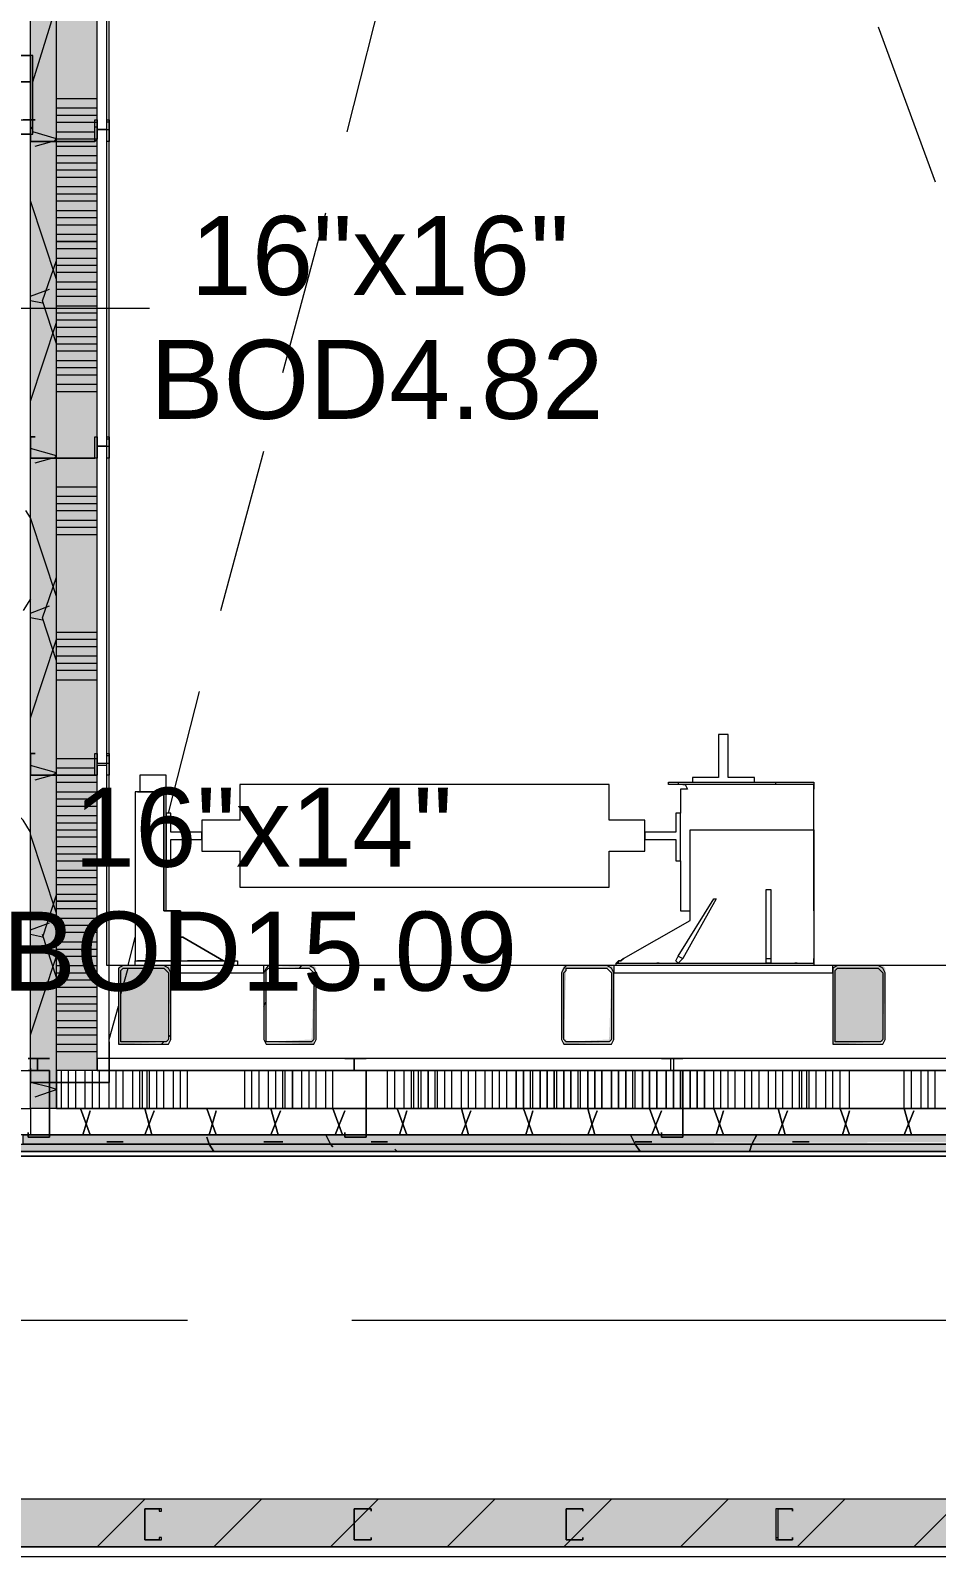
# Model space of a CAD drawing. Header units: metres. Extents: x -2 to 237, y -8 to 52.
# Drawn here: x 23.361 to 25.104, y 22.544 to 25.478 of the extents above; entities that cross this region are included whole.
import ezdxf

# ---------------------------------------------------------------- set-up
doc = ezdxf.new("R2010")
doc.units = ezdxf.units.M
doc.layers.add('HVAC - Ductos', color=5, linetype='Continuous', lineweight=0)
doc.layers.add('PDF_Text', color=7, linetype='Continuous', lineweight=0)
doc.layers.add('PDF_Geometry', color=7, linetype='Continuous', lineweight=0, true_color=0xaaaaaa)
doc.layers.add('PDF_Solid Fills', color=7, linetype='Continuous', lineweight=0, true_color=0xffffff)
doc.styles.add('PDF Helvetica', font='')
doc.styles.get('PDF Helvetica').set_extended_font_data('Helvetica')

msp = doc.modelspace()

# ---------------------------------------------------------------- hatches: boundary and pattern name
at = {"layer": 'PDF_Solid Fills', "lineweight": 0, "transparency": 33554559}
for points in [[(23.416, 29.1552), (23.4114, 28.9261), (23.4114, 23.4785), (23.4893, 23.4785), (23.4893, 29.1552)], [(23.5306, 23.5289), (23.6268, 23.5335), (23.6314, 23.6738), (23.6314, 23.6756), (23.6268, 23.6801), (23.5306, 23.6801)], [(24.4836, 23.6755), (24.479, 23.6801), (24.3874, 23.6801), (24.3828, 23.6709), (24.3828, 23.5381), (24.3874, 23.5427), (24.392, 23.6755), (24.4744, 23.6755), (24.479, 23.6709), (24.4744, 23.5381), (24.392, 23.5335), (24.392, 23.5381), (24.3874, 23.5381), (24.3874, 23.5289), (24.479, 23.5335)], [(24.9051, 23.5289), (25.0013, 23.5335), (25.0059, 23.6738), (25.0059, 23.6756), (25.0013, 23.6801), (24.9051, 23.6801)], [(23.3624, 23.3365), (25.4366, 23.341), (25.5282, 23.341), (25.9557, 23.3365), (25.9588, 23.3365), (25.9588, 23.3548), (23.3473, 23.3548), (23.3473, 23.3365)], [(21.9637, 22.6538), (21.9637, 22.5622), (25.5465, 22.5622), (25.5465, 22.6538)]]:
    msp.add_hatch(color=256, dxfattribs=at).paths.add_polyline_path(points)
h = msp.add_hatch(color=256, dxfattribs=at)
h.paths.add_polyline_path([(23.4114, 27.098), (23.4114, 29.0819), (23.3611, 29.0819), (23.3611, 27.098)])
h.paths.add_polyline_path([(23.4114, 26.4841), (23.3611, 26.4841), (23.3611, 23.4052), (23.4114, 23.4052)])
h.paths.add_polyline_path([(23.4114, 27.0934), (23.3611, 27.0934), (23.3611, 26.4886), (23.4114, 26.4886)])
h = msp.add_hatch(color=256, dxfattribs=at)
h.paths.add_polyline_path([(23.9063, 23.5335), (23.9108, 23.6737), (23.9108, 23.6756), (23.9063, 23.6801), (23.8146, 23.6801), (23.9017, 23.6755), (23.9063, 23.6709), (23.9017, 23.5381), (23.8146, 23.5335), (23.9063, 23.5289)])
h.paths.add_polyline_path([(23.8146, 23.6709), (23.8101, 23.6709), (23.8101, 23.5381)])
h = msp.add_hatch(color=256, dxfattribs=at)
h.paths.add_polyline_path([(25.5236, 23.3227), (25.5236, 23.3365), (23.329, 23.3365), (23.329, 23.3227)])
h.paths.add_polyline_path([(25.5282, 23.3365), (25.5282, 23.3227), (25.9726, 23.3227), (25.9726, 23.3365)])
h = msp.add_hatch(color=256, dxfattribs=at)
h.paths.add_polyline_path([(25.5236, 23.3227), (25.5236, 23.3365), (23.329, 23.3365), (23.329, 23.3227)])
h.paths.add_polyline_path([(25.5282, 23.3365), (25.5282, 23.3227), (25.9726, 23.3227), (25.9726, 23.3365)])

# ---------------------------------------------------------------- linework, layer by layer
at = {"layer": 'HVAC - Ductos', "lineweight": 0}
msp.add_lwpolyline([(22.9854, 24.9446), (23.5901, 24.9446)], dxfattribs=at)
at = {"layer": 'PDF_Geometry', "lineweight": 0}
for points in [[(22.5135, 28.9994), (23.329, 28.9994), (23.329, 25.4624), (22.5227, 25.4624), (22.3394, 25.4624), (22.3394, 23.5014), (22.3394, 23.4464), (22.3394, 23.3548), (22.3394, 23.3227), (23.329, 23.3227), (25.8077, 23.3227), (25.991, 23.3227), (25.991, 31.8996), (25.991, 32.0828), (22.5135, 32.0828), (22.5135, 31.8996), (22.5135, 29.1826)], [(25.6977, 26.3787), (25.6977, 23.6801), (23.5077, 23.6801), (23.5077, 26.3787), (25.6977, 26.3787), (25.6977, 23.6801), (23.5077, 23.6801), (23.5077, 26.3787)], [(23.3611, 25.4303), (22.9899, 25.4303), (22.4218, 25.4303), (22.4218, 25.3799), (23.3611, 25.3799)], [(23.3656, 25.4303), (23.3382, 25.4303), (23.3611, 25.4303), (23.3611, 25.2791), (23.2878, 25.2791), (23.3656, 25.2791)], [(22.5227, 25.3799), (22.4997, 25.3799), (22.4218, 25.3799), (22.4218, 25.2791), (22.4218, 23.5106), (22.4218, 23.5014), (22.4218, 23.4785), (22.4218, 23.4052), (23.329, 23.4052), (23.3611, 23.4052), (23.3611, 23.4785), (23.3611, 23.5014), (23.3611, 24.0466), (23.3611, 24.656), (23.3611, 25.2653), (23.3611, 25.2791), (23.3611, 25.3066), (23.3611, 25.3799), (23.329, 25.3799)], [(22.4997, 25.3066), (23.3611, 25.3066), (23.3611, 25.3799), (22.4997, 25.3799)], [(23.4894, 25.2883), (23.5077, 25.2883), (23.5123, 25.2883), (23.5123, 25.2837), (23.5123, 25.2699), (23.5123, 25.3066), (23.5123, 25.302), (23.5077, 25.302), (23.5077, 25.3066), (23.5123, 25.3066), (23.5123, 25.2653), (23.5077, 25.2653), (23.5077, 25.2837), (23.5077, 25.2883), (23.4894, 25.2883), (23.4894, 25.2699), (23.4848, 25.2653), (23.3611, 25.2653), (23.3611, 25.2699), (23.3611, 25.3066), (23.3702, 25.3066), (23.3611, 25.3066), (23.3611, 25.2699), (23.3611, 25.2653), (23.4848, 25.2653), (23.4848, 25.2699), (23.4848, 25.3066), (23.4894, 25.3066)], [(23.4894, 24.6789), (23.5077, 24.6789), (23.5123, 24.6789), (23.5123, 24.6743), (23.5123, 24.6606), (23.5123, 24.6972), (23.5123, 24.6926), (23.5077, 24.6926), (23.5077, 24.6972), (23.5123, 24.6972), (23.5123, 24.656), (23.5077, 24.656), (23.5077, 24.6743), (23.5077, 24.6789), (23.4894, 24.6789), (23.4894, 24.656), (23.4848, 24.656), (23.3611, 24.656), (23.3611, 24.6972), (23.3702, 24.6972), (23.3611, 24.6972), (23.3611, 24.656), (23.4848, 24.656), (23.4848, 24.6972), (23.4894, 24.6972)], [(24.7035, 24.1245), (24.6851, 24.1245), (24.6851, 24.042), (24.6347, 24.042), (24.6347, 24.0329), (24.7539, 24.0329), (24.7539, 24.042), (24.7035, 24.042)], [(23.4894, 24.0695), (23.5077, 24.0695), (23.5123, 24.0695), (23.5123, 24.065), (23.5123, 24.0512), (23.5123, 24.0879), (23.5123, 24.0833), (23.5077, 24.0833), (23.5077, 24.0879), (23.5123, 24.0879), (23.5123, 24.0466), (23.5077, 24.0466), (23.5077, 24.065), (23.4894, 24.065), (23.4894, 24.0466), (23.4848, 24.0466), (23.3611, 24.0466), (23.3611, 24.0879), (23.3702, 24.0879), (23.3611, 24.0879), (23.3611, 24.0466), (23.4848, 24.0466), (23.4848, 24.0879), (23.4894, 24.0879)], [(23.6177, 24.0146), (23.6177, 23.7855), (23.6497, 23.7855), (23.6177, 23.7855)], [(24.4744, 23.9596), (24.4744, 24.0283), (23.7642, 24.0283), (23.7642, 23.9596), (23.6909, 23.9596), (23.6909, 23.9), (23.7642, 23.9), (23.7642, 23.8313), (24.4744, 23.8313), (24.4744, 23.9), (24.5431, 23.9), (24.5431, 23.9596)], [(23.6909, 23.9366), (23.6314, 23.9366), (23.6314, 23.9733), (23.6222, 23.9733), (23.6222, 23.8817), (23.6314, 23.8817), (23.6314, 23.923), (23.6909, 23.923)], [(24.5431, 23.923), (24.6027, 23.923), (24.6027, 23.8817), (24.6119, 23.8817), (24.6119, 23.9733), (24.6027, 23.9733), (24.6027, 23.9366), (24.5431, 23.9366)], [(24.6073, 23.6847), (24.6027, 23.6893), (24.6073, 23.6984), (24.676, 23.8084), (24.6806, 23.8084), (24.6165, 23.6939)], [(24.7859, 23.6847), (24.7768, 23.6847), (24.7768, 23.6939), (24.7768, 23.8268), (24.7859, 23.8268), (24.7859, 23.6939)], [(23.6314, 23.6663), (23.6268, 23.6755), (23.6177, 23.6801), (23.5397, 23.6801), (23.5306, 23.6755), (23.5306, 23.6663), (23.5306, 23.5381), (23.5306, 23.5289), (23.5397, 23.5289), (23.6177, 23.5289), (23.6268, 23.5289), (23.6314, 23.5381)], [(23.5397, 23.6755), (23.6177, 23.6755), (23.6222, 23.6709), (23.6268, 23.6663), (23.6268, 23.5381), (23.6222, 23.5335), (23.6177, 23.5335), (23.5397, 23.5335), (23.5352, 23.5335), (23.5352, 23.5381), (23.5352, 23.6663), (23.5352, 23.6709)], [(23.8101, 23.6663), (23.8101, 23.6801), (23.6314, 23.6801), (23.6314, 23.6663)], [(23.9109, 23.6663), (23.9063, 23.6755), (23.8971, 23.6801), (23.8192, 23.6801), (23.8146, 23.6755), (23.8101, 23.6663), (23.8101, 23.5381), (23.8146, 23.5289), (23.8192, 23.5289), (23.8971, 23.5289), (23.9063, 23.5289), (23.9109, 23.5381)], [(23.8192, 23.6755), (23.8971, 23.6755), (23.9017, 23.6709), (23.9063, 23.6663), (23.9063, 23.5381), (23.9017, 23.5335), (23.8971, 23.5335), (23.8192, 23.5335), (23.8146, 23.5335), (23.8146, 23.5381), (23.8146, 23.6663), (23.8146, 23.6709)], [(24.4836, 23.6663), (24.479, 23.6755), (24.4698, 23.6801), (24.392, 23.6801), (24.3874, 23.6755), (24.3828, 23.6663), (24.3828, 23.5381), (24.3874, 23.5289), (24.392, 23.5289), (24.4698, 23.5289), (24.479, 23.5289), (24.4836, 23.5381)], [(24.392, 23.6755), (24.4698, 23.6755), (24.4744, 23.6709), (24.479, 23.6663), (24.479, 23.5381), (24.4744, 23.5335), (24.4698, 23.5335), (24.392, 23.5335), (24.3874, 23.5381), (24.3874, 23.6663), (24.392, 23.6709)], [(24.9051, 23.6663), (24.9051, 23.6801), (24.4836, 23.6801), (24.4836, 23.6663)], [(25.0059, 23.6663), (25.0013, 23.6755), (24.9921, 23.6801), (24.9142, 23.6801), (24.9051, 23.6755), (24.9051, 23.6663), (24.9051, 23.5381), (24.9051, 23.5289), (24.9142, 23.5289), (24.9921, 23.5289), (25.0013, 23.5289), (25.0059, 23.5381)], [(24.9142, 23.6755), (24.9921, 23.6755), (24.9967, 23.6709), (25.0013, 23.6663), (25.0013, 23.5381), (24.9967, 23.5335), (24.9921, 23.5335), (24.9142, 23.5335), (24.9096, 23.5335), (24.9096, 23.5381), (24.9096, 23.6663), (24.9096, 23.6709)], [(23.5123, 23.4556), (23.5123, 23.5335), (23.5123, 23.4556), (23.3611, 23.4556)], [(22.3348, 23.3136), (22.3348, 23.3227), (22.3348, 23.3136), (23.329, 23.3136), (25.4182, 23.3136), (23.329, 23.3136), (22.3348, 23.3136), (22.3394, 23.3227), (23.329, 23.3227), (22.3394, 23.3227), (22.3394, 23.3365), (22.3394, 23.3548), (22.3394, 23.4464), (22.3394, 23.5014), (22.3394, 23.4464), (22.3394, 23.3548), (22.3394, 23.3365), (22.3394, 23.3227)], [(23.3748, 23.4785), (23.3748, 23.5014), (23.3932, 23.5014), (23.3565, 23.5014), (23.3611, 23.5014), (23.3565, 23.5014), (23.3932, 23.5014), (23.3748, 23.5014), (23.3748, 23.4785), (23.3932, 23.4785), (23.3977, 23.4785), (23.3977, 23.3502), (23.3932, 23.3502), (23.3565, 23.3502), (23.3565, 23.3548), (23.3565, 23.3594), (23.3565, 23.3548), (23.3565, 23.3502), (23.3932, 23.3502), (23.3977, 23.3502), (23.3977, 23.4785), (23.3932, 23.4785), (23.3565, 23.4785)], [(23.3611, 23.4831), (23.3611, 23.4556)], [(23.4114, 23.4052), (25.8077, 23.4052), (25.8123, 23.4052), (25.8306, 23.4052), (25.8306, 23.4785), (25.8123, 23.4785), (23.5123, 23.4785), (23.4114, 23.4785), (23.4114, 23.4556)], [(25.8077, 23.4785), (25.8077, 23.5014), (23.5123, 23.5014), (23.4894, 23.5014), (23.4894, 23.4785), (23.5123, 23.4785)], [(23.9842, 23.4785), (23.9842, 23.5014), (23.9888, 23.5014), (24.0025, 23.5014), (23.9658, 23.5014), (23.9704, 23.5014), (23.9658, 23.5014), (24.0071, 23.5014), (23.9888, 23.5014), (23.9842, 23.5014), (23.9842, 23.4785), (24.0071, 23.4785), (24.0071, 23.3502), (23.9658, 23.3502), (23.9658, 23.3548), (23.9658, 23.3594), (23.9658, 23.3548), (23.9658, 23.3502), (24.0071, 23.3502), (24.0071, 23.4785), (23.9658, 23.4785)], [(24.5935, 23.4785), (24.5935, 23.5014), (24.5981, 23.5014), (24.6119, 23.5014), (24.5752, 23.5014), (24.5798, 23.5014), (24.5752, 23.5014), (24.6165, 23.5014), (24.5981, 23.5014), (24.5981, 23.4785), (24.6165, 23.4785), (24.6165, 23.3502), (24.5752, 23.3502), (24.5752, 23.3548), (24.5752, 23.3594), (24.5752, 23.3548), (24.5752, 23.3502), (24.6165, 23.3502), (24.6165, 23.4785), (24.5752, 23.4785)], [(25.9085, 23.4052), (25.8123, 23.4052), (25.8077, 23.4052), (23.3611, 23.4052), (23.3611, 23.3548), (23.3977, 23.3548), (24.0071, 23.3548), (24.6165, 23.3548), (25.2258, 23.3548), (25.8077, 23.3548), (25.8123, 23.3548), (25.9085, 23.3548)], [(21.9637, 22.5439), (25.5465, 22.5439), (25.5465, 22.6538), (21.9637, 22.6538), (21.9637, 22.6355), (21.9637, 22.5759)], [(23.6131, 22.6355), (23.581, 22.6355), (23.581, 22.5759), (23.6131, 22.5759), (23.6131, 22.5805), (23.6085, 22.5805), (23.6085, 22.5759), (23.581, 22.5759), (23.581, 22.6355), (23.6085, 22.6355), (23.6085, 22.6309), (23.6131, 22.6309)], [(24.0163, 22.6355), (23.9888, 22.6355), (23.9842, 22.6355), (23.9842, 22.5759), (23.9888, 22.5759), (24.0163, 22.5759), (24.0163, 22.5805), (24.0163, 22.5759), (23.9888, 22.5759), (23.9842, 22.5759), (23.9842, 22.6355), (23.9888, 22.6355), (24.0163, 22.6355), (24.0163, 22.6309)], [(24.424, 22.6355), (24.392, 22.6355), (24.392, 22.5759), (24.424, 22.5759), (24.424, 22.5805), (24.424, 22.5759), (24.392, 22.5759), (24.392, 22.6355), (24.424, 22.6355), (24.424, 22.6309)], [(24.8272, 22.6355), (24.7997, 22.6355), (24.7951, 22.6355), (24.7951, 22.5759), (24.7997, 22.5759), (24.8272, 22.5759), (24.8272, 22.5805), (24.8272, 22.5759), (24.7997, 22.5759), (24.7997, 22.6355), (24.8272, 22.6355), (24.8272, 22.6309)], [(21.9637, 22.5622), (25.5465, 22.5622)]]:
    msp.add_lwpolyline(points, close=True, dxfattribs=at)
for points in [[(23.3473, 23.3365), (23.3611, 23.3365), (25.4366, 23.3365), (25.5236, 23.3365), (25.4366, 23.3365), (23.3473, 23.3365), (23.3473, 23.3548), (23.3977, 23.3548), (24.0071, 23.3548), (24.6165, 23.3548), (25.2258, 23.3548), (25.8077, 23.3548), (25.8123, 23.3548), (25.9588, 23.3548), (25.9588, 23.3365), (25.5282, 23.3365), (25.8077, 23.3365), (25.9588, 23.3365), (25.9726, 23.3365), (25.9726, 31.8996)], [(25.8306, 28.39), (25.8306, 27.1484), (25.8306, 27.0476), (25.8306, 25.9389), (25.8306, 25.7785), (25.8306, 24.5414), (25.8306, 24.4406), (25.8306, 23.4785), (25.8123, 23.4785), (25.8077, 23.4785), (23.5123, 23.4785), (23.4894, 23.4785), (23.4894, 23.5014), (23.4894, 29.1552)], [(25.8306, 28.39), (25.8306, 27.1484), (25.8306, 27.0476), (25.8306, 25.9389), (25.8306, 25.7785), (25.8306, 24.5414), (25.8306, 24.4406), (25.8306, 23.4052), (25.9085, 23.4052), (25.9085, 23.845), (25.9085, 23.4052), (25.8306, 23.4052), (25.8123, 23.4052), (25.8077, 23.4052), (23.4114, 23.4052), (23.4114, 23.4556), (23.4114, 23.4785), (23.4114, 23.5014), (23.4114, 29.0819)], [(25.8077, 24.4636), (25.8077, 23.5014), (23.5123, 23.5014), (23.5123, 29.1047)], [(22.7838, 23.3548), (22.4035, 23.3548), (22.3714, 23.3548), (22.3714, 23.4052), (22.3714, 23.5014), (22.3714, 24.1017), (22.3714, 24.711), (22.3714, 25.2791), (22.3714, 24.711), (22.3714, 24.1017), (22.3714, 23.3548), (22.3577, 23.3548), (22.3577, 23.4464), (22.3577, 25.444), (22.3714, 25.444), (22.3714, 25.4303), (22.4218, 25.4303), (22.5227, 25.4303), (22.9899, 25.4303), (23.329, 25.4303), (23.3473, 25.4303), (23.3611, 25.4303), (23.3611, 25.8747), (23.3611, 26.4841)], [(23.9704, 25.2837), (24.0483, 25.5906)], [(24.9921, 25.4853), (25.1021, 25.1875)], [(23.3611, 25.3799), (23.3611, 25.3066), (23.3473, 25.3066)], [(23.3611, 25.3066), (23.3611, 25.3066)], [(23.3611, 25.3066), (23.3611, 25.3066)], [(23.3702, 25.3066), (23.3702, 25.3066)], [(23.5123, 25.3066), (23.5123, 25.3066)], [(23.3611, 25.2883), (23.3656, 25.2929)], [(23.3611, 25.2883), (23.3611, 25.2883)], [(23.4848, 25.2929), (23.4894, 25.2929)], [(23.5123, 25.2699), (23.5123, 25.2699)], [(23.4619, 25.2653), (23.4619, 25.2653)], [(23.8467, 24.8209), (23.9292, 25.1279)], [(23.3611, 24.6972), (23.3611, 24.6972)], [(23.3611, 24.6972), (23.3611, 24.6972)], [(23.3702, 24.6972), (23.3702, 24.6972)], [(23.5123, 24.6972), (23.5123, 24.6972)], [(23.3611, 24.6606), (23.3611, 24.6651)], [(23.3611, 24.656), (23.3611, 24.656)], [(23.3611, 24.656), (23.3611, 24.656)], [(23.4848, 24.656), (23.4848, 24.656)], [(23.5123, 24.6606), (23.5123, 24.6606)], [(23.7276, 24.3628), (23.8101, 24.6697)], [(23.6268, 23.9733), (23.6863, 24.207)], [(23.3611, 24.0879), (23.3611, 24.0879)], [(23.3611, 24.0879), (23.3611, 24.0879)], [(23.3702, 24.0879), (23.3702, 24.0879)], [(23.5077, 24.065), (23.5077, 24.065)], [(23.5123, 24.0879), (23.5123, 24.0879)], [(23.3611, 24.0466), (23.3611, 24.0466)], [(23.3611, 24.0466), (23.3611, 24.0466)], [(23.4848, 24.0466), (23.4848, 24.0466)], [(23.5123, 24.0512), (23.5123, 24.0466), (23.5123, 24.0512)], [(23.6222, 23.7855), (23.6222, 24.0466), (23.6177, 24.0466), (23.6131, 24.0466), (23.6085, 24.0466), (23.5718, 24.0466), (23.5718, 24.0146)], [(23.5673, 24.0146), (23.5718, 24.0146), (23.5764, 24.0146), (23.6177, 24.0146), (23.5764, 24.0146), (23.5718, 24.0146), (23.5673, 24.0146), (23.5627, 24.0146), (23.5627, 23.6893), (23.7597, 23.6893), (23.7597, 23.6801), (23.5627, 23.6801), (23.5627, 23.6893)], [(24.7951, 24.0283), (24.7951, 24.0329), (24.8593, 24.0329), (24.8684, 24.0329), (24.8684, 24.0283), (24.7951, 24.0283), (24.6073, 24.0283), (24.5889, 24.0283), (24.5889, 24.0329), (24.6073, 24.0329), (24.7951, 24.0329), (24.8684, 24.0329), (24.8684, 24.0192)], [(24.6073, 24.0329), (24.6073, 24.0283)], [(24.8684, 23.7855), (24.8684, 24.0192), (24.8684, 24.0283), (24.8593, 24.0283), (24.7951, 24.0283), (24.7356, 24.0283), (24.676, 24.0283), (24.6165, 24.0283), (24.621, 24.0283), (24.6256, 24.0192), (24.621, 24.0192), (24.6165, 24.0192), (24.6119, 24.0192), (24.6119, 23.9733)], [(24.5019, 23.6939), (24.4973, 23.6893), (24.4927, 23.6893), (24.4882, 23.6847), (24.4927, 23.6847), (24.4927, 23.6893), (24.4973, 23.6893), (24.5019, 23.6939), (24.6302, 23.7671), (24.6302, 23.9412), (24.8684, 23.9412), (24.8684, 23.6939), (24.8684, 23.6893), (24.8684, 23.6847), (24.8684, 23.6801), (24.4882, 23.6801), (24.4882, 23.6847), (24.8684, 23.6847), (24.8684, 23.6893), (24.8684, 23.6939)], [(24.6119, 23.8817), (24.6119, 23.7855), (24.6165, 23.7855), (24.621, 23.7855), (24.6256, 23.7855), (24.6302, 23.7855)], [(23.6497, 23.7351), (23.6497, 23.7855), (23.6497, 23.6893), (23.6039, 23.6893), (23.581, 23.6893), (23.5764, 23.6893), (23.5718, 23.6893), (23.5673, 23.6893)], [(23.5489, 23.6801), (23.5627, 23.7351)], [(23.7322, 23.6893), (23.6543, 23.7351), (23.6497, 23.7351), (23.6543, 23.7351), (23.7322, 23.6893), (23.6635, 23.6893)], [(23.581, 23.6893), (23.581, 23.6893)], [(23.6039, 23.6893), (23.6085, 23.6893), (23.6039, 23.6893)], [(24.5248, 23.6847), (24.5661, 23.6847)], [(24.5661, 23.6847), (24.5706, 23.6847), (24.5661, 23.6847)], [(24.6073, 23.6984), (24.6165, 23.6939)], [(24.7768, 23.6939), (24.7859, 23.6939)], [(24.8364, 23.6847), (24.8318, 23.6847), (24.8364, 23.6847)], [(23.5352, 23.6251), (23.5489, 23.6755)], [(23.8788, 23.6755), (23.8834, 23.6801)], [(23.5123, 23.5381), (23.5306, 23.6022)], [(23.8101, 23.6022), (23.8146, 23.6114)], [(23.6268, 23.5427), (23.6314, 23.5473)], [(23.5123, 23.5335), (23.5123, 23.5335)], [(23.6131, 23.5289), (23.6177, 23.5335)], [(23.329, 23.5014), (23.329, 23.4785), (23.3473, 23.4785), (23.3611, 23.4785)], [(23.3611, 23.5014), (23.3611, 23.5014)], [(23.3611, 23.4831), (23.3611, 23.4831)], [(23.3748, 23.5014), (23.3748, 23.5014)], [(23.3748, 23.5014), (23.3748, 23.5014)], [(23.3932, 23.5014), (23.3977, 23.5014), (23.3932, 23.5014)], [(23.3932, 23.5014), (23.3932, 23.5014)], [(23.9658, 23.5014), (23.9658, 23.5014)], [(23.9658, 23.5014), (23.9658, 23.5014)], [(23.9658, 23.4785), (23.9658, 23.4785)], [(23.9704, 23.5014), (23.9704, 23.5014)], [(24.0025, 23.5014), (24.0025, 23.5014)], [(24.0071, 23.5014), (24.0071, 23.5014)], [(24.0071, 23.4785), (24.0071, 23.4785)], [(24.0071, 23.4785), (24.0071, 23.4785)], [(24.5752, 23.5014), (24.5752, 23.5014)], [(24.5752, 23.5014), (24.5752, 23.5014)], [(24.5752, 23.4785), (24.5752, 23.4785)], [(24.5798, 23.5014), (24.5798, 23.5014)], [(24.5889, 23.5014), (24.5935, 23.5014)], [(24.5981, 23.5014), (24.5981, 23.5014)], [(24.6119, 23.5014), (24.6165, 23.5014), (24.6119, 23.5014)], [(24.6165, 23.5014), (24.6165, 23.5014)], [(24.6165, 23.4785), (24.6165, 23.4785)], [(24.6165, 23.4785), (24.6165, 23.4785)], [(24.0071, 23.419), (24.0071, 23.419)], [(25.2258, 23.3548), (24.6165, 23.3548), (24.0071, 23.3548), (23.3977, 23.3548), (23.3611, 23.3548), (23.3473, 23.3548), (23.329, 23.3548), (22.7884, 23.3548), (23.329, 23.3548), (23.329, 23.3365), (22.3577, 23.3365), (22.3577, 23.3548), (22.4035, 23.3548), (22.7838, 23.3548), (22.4035, 23.3548), (22.3714, 23.3548), (22.3714, 23.4052), (22.4035, 23.4052), (23.329, 23.4052), (23.329, 23.3548), (22.7884, 23.3548)], [(24.6165, 23.4052), (24.6165, 23.4052)], [(23.9658, 23.3594), (23.9658, 23.3594)], [(24.5752, 23.3594), (24.5752, 23.3594)], [(25.5282, 23.3365), (25.9726, 23.3365), (25.9726, 23.3227), (25.5282, 23.3227), (25.4366, 23.3227), (23.329, 23.3227), (25.3908, 23.3227), (23.329, 23.3227), (23.3473, 23.3227), (23.3611, 23.3227), (25.4366, 23.3227), (25.5282, 23.3227), (25.8077, 23.3227), (25.9726, 23.3227)], [(25.991, 23.3227), (23.329, 23.3227), (23.329, 23.3365), (25.4366, 23.3365)], [(24.0071, 23.3502), (24.0071, 23.3502)], [(24.0071, 23.3502), (24.0071, 23.3502)], [(24.6165, 23.3502), (24.6165, 23.3502)], [(24.6165, 23.3502), (24.6165, 23.3502)], [(23.329, 23.3227), (25.4366, 23.3227)], [(23.6635, 22.9975), (23.3428, 22.9975)], [(25.2487, 22.9975), (23.9796, 22.9975)]]:
    msp.add_lwpolyline(points, dxfattribs=at)
at = {"layer": 'PDF_Geometry', "color": 254, "lineweight": 0, "true_color": 0xdddddd}
for points in [[(23.3656, 25.3799), (23.4114, 25.5265)], [(23.4068, 25.2653), (23.4114, 25.2699), (23.3656, 25.2837)], [(23.3702, 25.2562), (23.4023, 25.2653)], [(23.4114, 24.9996), (23.3611, 25.1508)], [(23.4114, 24.8759), (23.384, 24.9584), (23.4114, 25.0362)], [(23.3611, 24.9675), (23.3977, 24.9813)], [(23.384, 24.9538), (23.3611, 24.9584)], [(23.3611, 24.7659), (23.4114, 24.9172)], [(23.4068, 24.656), (23.4114, 24.6606), (23.3611, 24.6743)], [(23.3702, 24.6469), (23.4023, 24.656)], [(23.4114, 24.3902), (23.3611, 24.5414)], [(23.4114, 24.2665), (23.384, 24.349), (23.4114, 24.4269)], [(23.3611, 24.3582), (23.3977, 24.372)], [(23.384, 24.3444), (23.3611, 24.349)], [(23.3611, 24.1566), (23.4114, 24.3078)], [(23.3702, 24.0374), (23.4023, 24.0466), (23.4114, 24.0512), (23.3611, 24.065)], [(23.4114, 23.7809), (23.3611, 23.9321)], [(23.4114, 23.8176), (23.384, 23.7351), (23.3611, 23.7397)], [(23.3611, 23.7488), (23.3977, 23.7625)], [(23.4114, 23.6572), (23.384, 23.7397)], [(23.3611, 23.5473), (23.4114, 23.6984)], [(23.3702, 23.4281), (23.3977, 23.4372), (23.4114, 23.4418), (23.3977, 23.4464), (23.3611, 23.4556)]]:
    msp.add_lwpolyline(points, dxfattribs=at)
at = {"layer": 'PDF_Geometry', "color": 254, "lineweight": 0, "true_color": 0xeaeaea}
for points in [[(23.4114, 25.3478), (23.4894, 25.3478)], [(23.4114, 25.3295), (23.4894, 25.3295)], [(23.4114, 25.3157), (23.4894, 25.3157)], [(23.4114, 25.302), (23.4894, 25.302)], [(23.4114, 25.2837), (23.4848, 25.2837)], [(23.4114, 25.2699), (23.4894, 25.2699)], [(23.4114, 25.2562), (23.4894, 25.2562)], [(23.4114, 25.2379), (23.4894, 25.2379)], [(23.4114, 25.2241), (23.4894, 25.2241)], [(23.4114, 25.2104), (23.4894, 25.2104)], [(23.4114, 25.1967), (23.4894, 25.1967)], [(23.4114, 25.1783), (23.4894, 25.1783)], [(23.4114, 25.1645), (23.4894, 25.1645)], [(23.4114, 25.1508), (23.4894, 25.1508)], [(23.4114, 25.1325), (23.4894, 25.1325)], [(23.4114, 25.1187), (23.4894, 25.1187)], [(23.4114, 25.105), (23.4894, 25.105)], [(23.4114, 25.0866), (23.4894, 25.0866)], [(23.4114, 25.0592), (23.4894, 25.0592)], [(23.4114, 25.0408), (23.4894, 25.0408)], [(23.4114, 25.0271), (23.4894, 25.0271)], [(23.4114, 25.0134), (23.4894, 25.0134)], [(23.4114, 24.995), (23.4894, 24.995)], [(23.4114, 24.9813), (23.4894, 24.9813)], [(23.4114, 24.9675), (23.4894, 24.9675)], [(23.4114, 24.9492), (23.4894, 24.9492)], [(23.4114, 24.9355), (23.4894, 24.9355)], [(23.4114, 24.9218), (23.4894, 24.9218)], [(23.4114, 24.908), (23.4894, 24.908)], [(23.4114, 24.8897), (23.4894, 24.8897)], [(23.4114, 24.8759), (23.4894, 24.8759)], [(23.4114, 24.8621), (23.4894, 24.8621)], [(23.4114, 24.8438), (23.4894, 24.8438)], [(23.4114, 24.8301), (23.4894, 24.8301)], [(23.4114, 24.8163), (23.4894, 24.8163)], [(23.4114, 24.798), (23.4894, 24.798)], [(23.4114, 24.7843), (23.4894, 24.7843)], [(23.4114, 24.601), (23.4894, 24.601)], [(23.4114, 24.5827), (23.4894, 24.5827)], [(23.4114, 24.5689), (23.4894, 24.5689)], [(23.3611, 24.5414), (23.3519, 24.5552)], [(23.4114, 24.5552), (23.4894, 24.5552)], [(23.4114, 24.5368), (23.4894, 24.5368)], [(23.4114, 24.5231), (23.4894, 24.5231)], [(23.4114, 24.5094), (23.4894, 24.5094)], [(23.3611, 24.3857), (23.3473, 24.3628)], [(23.4114, 24.3215), (23.4894, 24.3215)], [(23.4114, 24.3078), (23.4894, 24.3078)], [(23.4114, 24.294), (23.4894, 24.294)], [(23.4114, 24.2757), (23.4894, 24.2757)], [(23.4114, 24.2619), (23.4894, 24.2619)], [(23.4114, 24.2482), (23.4894, 24.2482)], [(23.4114, 24.2299), (23.4894, 24.2299)], [(23.4114, 24.0787), (23.4894, 24.0787)], [(23.4114, 24.0604), (23.4848, 24.0604)], [(23.4114, 24.0466), (23.4894, 24.0466)], [(23.4114, 24.0329), (23.4894, 24.0329)], [(23.4114, 24.0146), (23.4894, 24.0146)], [(23.4114, 24.0008), (23.4894, 24.0008)], [(23.4114, 23.987), (23.4894, 23.987)], [(23.3611, 23.9366), (23.3473, 23.9596), (23.3428, 23.9642)], [(23.4114, 23.9688), (23.4894, 23.9688)], [(23.4114, 23.955), (23.4894, 23.955)], [(23.4114, 23.9412), (23.4894, 23.9412)], [(23.4114, 23.9275), (23.4894, 23.9275)], [(23.4114, 23.9092), (23.4894, 23.9092)], [(23.4114, 23.8954), (23.4894, 23.8954)], [(23.4114, 23.8817), (23.4894, 23.8817)], [(23.4114, 23.8634), (23.4894, 23.8634)], [(23.4114, 23.8496), (23.4894, 23.8496)], [(23.4114, 23.8359), (23.4894, 23.8359)], [(23.4114, 23.8176), (23.4894, 23.8176)], [(23.4114, 23.7901), (23.4894, 23.7901)], [(23.4114, 23.7717), (23.4894, 23.7717)], [(23.4114, 23.758), (23.4894, 23.758)], [(23.4114, 23.7443), (23.4894, 23.7443)], [(23.4114, 23.7259), (23.4894, 23.7259)], [(23.4114, 23.7121), (23.4894, 23.7121)], [(23.4114, 23.6984), (23.4894, 23.6984)], [(23.4114, 23.6801), (23.4894, 23.6801)], [(23.4114, 23.6663), (23.4894, 23.6663)], [(23.4114, 23.6526), (23.4894, 23.6526)], [(23.4114, 23.6389), (23.4894, 23.6389)], [(23.4114, 23.6205), (23.4894, 23.6205)], [(23.4114, 23.6068), (23.4894, 23.6068)], [(23.4114, 23.593), (23.4894, 23.593)], [(23.4114, 23.5747), (23.4894, 23.5747)], [(23.4114, 23.561), (23.4894, 23.561)], [(23.4114, 23.5473), (23.4894, 23.5473)], [(23.4114, 23.5289), (23.4894, 23.5289)], [(23.4114, 23.5152), (23.4894, 23.5152)], [(23.4206, 23.4052), (23.4206, 23.4556), (23.4206, 23.4785)], [(23.4344, 23.4052), (23.4344, 23.4785)], [(23.4481, 23.4052), (23.4481, 23.4556), (23.4481, 23.4785)], [(23.4665, 23.4052), (23.4665, 23.4556), (23.4665, 23.4785)], [(23.4802, 23.4052), (23.4802, 23.4556), (23.4802, 23.4785)], [(23.4939, 23.4052), (23.4939, 23.4556), (23.4939, 23.4785)], [(23.5123, 23.4052), (23.5123, 23.4556), (23.5123, 23.4785)], [(23.526, 23.4052), (23.526, 23.4785)], [(23.5397, 23.4052), (23.5397, 23.4785)], [(23.5581, 23.4052), (23.5581, 23.4785)], [(23.5718, 23.4052), (23.5718, 23.4785)], [(23.5764, 23.4052), (23.5764, 23.4785)], [(23.5855, 23.4052), (23.5855, 23.4785)], [(23.5901, 23.4052), (23.5901, 23.4785)], [(23.6039, 23.4052), (23.6039, 23.4785)], [(23.6177, 23.4052), (23.6177, 23.4785)], [(23.636, 23.4052), (23.636, 23.4785)], [(23.6497, 23.4052), (23.6497, 23.4785)], [(23.6635, 23.4052), (23.6635, 23.4785)], [(23.7734, 23.4052), (23.7734, 23.4785)], [(23.7872, 23.4052), (23.7872, 23.4785)], [(23.8009, 23.4052), (23.8009, 23.4785)], [(23.8192, 23.4052), (23.8192, 23.4785)], [(23.833, 23.4052), (23.833, 23.4785)], [(23.8467, 23.4052), (23.8467, 23.4785)], [(23.8513, 23.4052), (23.8513, 23.4785)], [(23.8834, 23.4052), (23.8834, 23.4785)], [(23.8971, 23.4052), (23.8971, 23.4785)], [(23.9109, 23.4052), (23.9109, 23.4785)], [(23.9292, 23.4052), (23.9292, 23.4785)], [(23.9429, 23.4052), (23.9429, 23.4785)], [(24.0483, 23.4052), (24.0483, 23.4785)], [(24.0621, 23.4052), (24.0621, 23.4785)], [(24.0804, 23.4052), (24.0804, 23.4785)], [(24.0941, 23.4052), (24.0941, 23.4785)], [(24.0987, 23.4052), (24.0987, 23.4785)], [(24.1079, 23.4052), (24.1079, 23.4785)], [(24.1125, 23.4052), (24.1125, 23.4785)], [(24.1399, 23.4052), (24.1399, 23.4785)], [(24.1445, 23.4052), (24.1445, 23.4785)], [(24.1583, 23.4052), (24.1583, 23.4785)], [(24.172, 23.4052), (24.172, 23.4785)], [(24.1903, 23.4052), (24.1903, 23.4785)], [(24.2041, 23.4052), (24.2041, 23.4785)], [(24.2178, 23.4052), (24.2178, 23.4785)], [(24.2361, 23.4052), (24.2361, 23.4785)], [(24.2499, 23.4052), (24.2499, 23.4785)], [(24.2637, 23.4052), (24.2637, 23.4785)], [(24.2774, 23.4052), (24.2774, 23.4785)], [(24.3232, 23.4052), (24.3232, 23.4785)], [(24.3278, 23.4052), (24.3278, 23.4785)], [(24.3736, 23.4052), (24.3736, 23.4785)], [(24.4148, 23.4052), (24.4148, 23.4785)], [(24.4194, 23.4052), (24.4194, 23.4785)], [(24.5202, 23.4052), (24.5202, 23.4785)], [(24.5248, 23.4052), (24.5248, 23.4785)], [(24.5661, 23.4052), (24.5661, 23.4785)], [(24.676, 23.4052), (24.676, 23.4785)], [(24.6897, 23.4052), (24.6897, 23.4785)], [(24.7035, 23.4052), (24.7035, 23.4785)], [(24.7172, 23.4052), (24.7172, 23.4785)], [(24.7356, 23.4052), (24.7356, 23.4785)], [(24.7493, 23.4052), (24.7493, 23.4785)], [(24.7631, 23.4052), (24.7631, 23.4785)], [(24.7813, 23.4052), (24.7813, 23.4785)], [(24.7951, 23.4052), (24.7951, 23.4785)], [(24.8089, 23.4052), (24.8089, 23.4785)], [(24.8272, 23.4052), (24.8272, 23.4785)], [(24.841, 23.4052), (24.841, 23.4785)], [(24.8455, 23.4052), (24.8455, 23.4785)], [(24.8547, 23.4052), (24.8547, 23.4785)], [(24.8593, 23.4052), (24.8593, 23.4785)], [(24.873, 23.4052), (24.873, 23.4785)], [(24.8914, 23.4052), (24.8914, 23.4785)], [(24.9051, 23.4052), (24.9051, 23.4785)], [(24.9188, 23.4052), (24.9188, 23.4785)], [(24.9372, 23.4052), (24.9372, 23.4785)], [(25.0425, 23.4052), (25.0425, 23.4785)], [(25.0562, 23.4052), (25.0562, 23.4785)], [(25.0746, 23.4052), (25.0746, 23.4785)], [(25.0883, 23.4052), (25.0883, 23.4785)], [(25.1021, 23.4052), (25.1021, 23.4785)]]:
    msp.add_lwpolyline(points, dxfattribs=at)
for points in [[(23.4894, 25.0729), (23.4114, 25.0729)], [(23.4894, 23.8038), (23.4114, 23.8038)], [(23.865, 23.4785), (23.865, 23.4052)], [(24.1262, 23.4785), (24.1262, 23.4052)], [(24.2957, 23.4785), (24.2957, 23.4052)], [(24.3095, 23.4785), (24.3095, 23.4052)], [(24.3416, 23.4785), (24.3416, 23.4052)], [(24.3553, 23.4785), (24.3553, 23.4052)], [(24.369, 23.4785), (24.369, 23.4052)], [(24.3874, 23.4785), (24.3874, 23.4052)], [(24.4011, 23.4785), (24.4011, 23.4052)], [(24.4332, 23.4785), (24.4332, 23.4052)], [(24.4469, 23.4785), (24.4469, 23.4052)], [(24.4607, 23.4785), (24.4607, 23.4052)], [(24.479, 23.4785), (24.479, 23.4052)], [(24.4927, 23.4785), (24.4927, 23.4052)], [(24.5064, 23.4785), (24.5064, 23.4052)], [(24.5386, 23.4785), (24.5386, 23.4052)], [(24.5523, 23.4785), (24.5523, 23.4052)], [(24.5661, 23.4785), (24.5661, 23.4052)], [(24.5844, 23.4785), (24.5844, 23.4052)], [(24.5981, 23.4785), (24.5981, 23.4052)], [(24.6119, 23.4785), (24.6119, 23.4052)], [(24.6302, 23.4785), (24.6302, 23.4052)], [(24.6439, 23.4785), (24.6439, 23.4052)], [(24.6577, 23.4785), (24.6577, 23.4052)], [(23.5397, 23.341), (23.5077, 23.341)], [(23.7047, 23.3365), (23.7139, 23.3227), (23.7047, 23.3365), (23.7001, 23.3502)], [(23.8467, 23.341), (23.8101, 23.341)], [(23.9384, 23.3365), (23.9429, 23.3319), (23.9384, 23.3365), (23.9292, 23.3548)], [(24.0483, 23.341), (24.0163, 23.341)], [(24.5248, 23.3365), (24.534, 23.3227), (24.5248, 23.3365), (24.5156, 23.3548)], [(24.5569, 23.341), (24.5248, 23.341)], [(24.7447, 23.3227), (24.7493, 23.3365), (24.7585, 23.3548), (24.7493, 23.3365)], [(24.8593, 23.341), (24.8272, 23.341)], [(24.0621, 23.3273), (24.0667, 23.3227)]]:
    msp.add_lwpolyline(points, close=True, dxfattribs=at)
at = {"layer": 'PDF_Geometry', "color": 254, "lineweight": 0, "true_color": 0xdddddd}
for points in [[(23.4573, 23.4052), (23.4756, 23.3548)], [(23.4756, 23.4006), (23.4619, 23.3548)], [(23.581, 23.4052), (23.5947, 23.3548)], [(23.5993, 23.4006), (23.581, 23.3548)], [(23.7001, 23.4052), (23.7184, 23.3548)], [(23.7184, 23.4006), (23.7047, 23.3548)], [(23.8238, 23.4052), (23.8376, 23.3548)], [(23.8422, 23.4006), (23.8238, 23.3548)], [(23.9429, 23.4052), (23.9612, 23.3548)], [(23.9658, 23.4006), (23.9475, 23.3548)], [(24.0667, 23.4052), (24.085, 23.3548)], [(24.085, 23.4006), (24.0712, 23.3548)], [(24.1903, 23.4052), (24.2041, 23.3548)], [(24.2087, 23.4006), (24.1903, 23.3548)], [(24.3095, 23.4052), (24.3278, 23.3548)], [(24.3278, 23.4006), (24.314, 23.3548)], [(24.4332, 23.4052), (24.4469, 23.3548)], [(24.4515, 23.4006), (24.4332, 23.3548)], [(24.5523, 23.4052), (24.5706, 23.3548)], [(24.5752, 23.4006), (24.5569, 23.3548)], [(24.676, 23.4052), (24.6943, 23.3548)], [(24.6943, 23.4006), (24.6806, 23.3548)], [(24.7997, 23.4052), (24.8134, 23.3548)], [(24.818, 23.4006), (24.7997, 23.3548)], [(24.9188, 23.4052), (24.9372, 23.3548)], [(24.9372, 23.4006), (24.9234, 23.3548)], [(25.0425, 23.4052), (25.0562, 23.3548)], [(25.0608, 23.4006), (25.0425, 23.3548)]]:
    msp.add_lwpolyline(points, close=True, dxfattribs=at)
at = {"layer": 'PDF_Geometry', "color": 254, "lineweight": 0, "true_color": 0xd4d4d4}
for points in [[(23.4894, 22.5622), (23.581, 22.6538)], [(23.7139, 22.5622), (23.8055, 22.6538)], [(23.9384, 22.5622), (23.9842, 22.608), (24.0117, 22.6355), (24.03, 22.6538)], [(24.1629, 22.5622), (24.2545, 22.6538)], [(24.3874, 22.5622), (24.4011, 22.5759), (24.479, 22.6538)], [(24.6119, 22.5622), (24.7035, 22.6538)], [(24.8364, 22.5622), (24.928, 22.6538)], [(25.0608, 22.5622), (25.1525, 22.6538)]]:
    msp.add_lwpolyline(points, dxfattribs=at)
at = {"layer": 'PDF_Geometry', "color": 254, "lineweight": 0, "true_color": 0xd2d2d2}
msp.add_lwpolyline([(24.7951, 22.5805), (24.7997, 22.5805)], dxfattribs=at)
at = {"layer": 'PDF_Geometry', "color": 7, "lineweight": 0, "true_color": 0xffffff}
for points in [[(23.833, 22.5622), (23.833, 22.5622)], [(24.6531, 22.5622), (24.6531, 22.5622)], [(24.8914, 22.5622), (24.8868, 22.5622)]]:
    msp.add_lwpolyline(points, dxfattribs=at)

# ---------------------------------------------------------------- texts
at = {"layer": 'PDF_Text', "lineweight": 0, "char_height": 0.1519, "attachment_point": 4, "style": 'PDF Helvetica'}
for s, insert in [('16"x16"', (23.669, 25.0448)), ('BOD4.82', (23.5911, 24.8065)), ('16"x14"', (23.4445, 23.9451)), ('BOD15.09', (23.307, 23.7069))]:
    msp.add_mtext(s, dxfattribs=dict(at, insert=insert))

doc.saveas('drawing.dxf')
